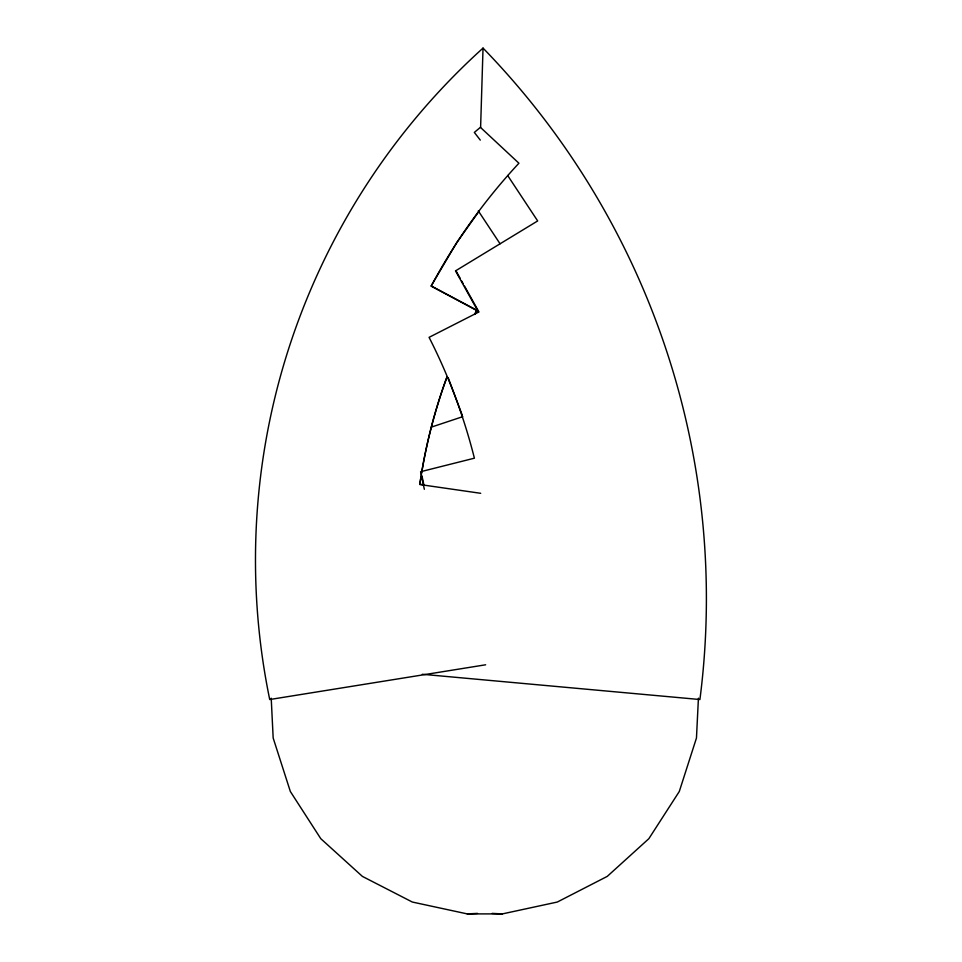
<?xml version="1.0" encoding="UTF-8"?>
<svg xmlns="http://www.w3.org/2000/svg" width="962" height="962" viewBox="0 0 962 962"><rect width="100%" height="100%" fill="white"/><g stroke="black" fill="none" stroke-linecap="round" stroke-linejoin="round"><path stroke-width="1.44" d="M422.318 674.278L699.915 699.53A789.994 789.994 0 0 0 483.032 48.1L480.603 127.525L518.915 163.227A582.539 582.539 0 0 0 431.18 286.171L476.815 310.522A530.832 530.832 0 0 0 474.735 314.454M698.424 698.184L696.464 738.022L679.292 791.486L648.857 838.684L607.25 876.394L557.299 902.043L502.404 913.9L467.231 913.9L412.337 902.043L362.385 876.394L320.779 838.684L290.344 791.486L273.172 738.022L271.212 698.184M479.232 211.003L456.818 242.424L431.168 285.894L476.803 310.209A530.856 530.856 0 0 0 474.723 314.141M480.615 127.176L474.338 132.419L480.291 140.115M431.481 427.08L462.782 416.654M485.642 664.79L269.721 699.53A689.754 689.754 0 0 1 483.032 48.1M467.231 913.9L477.489 913.395M492.147 913.395L502.404 913.9M424.266 484.86L419.817 484.223A530.856 530.856 0 0 1 420.923 476.887M480.699 493.302L419.841 484.535A530.832 530.832 0 0 1 447.102 376.827M507.659 175.493L537.674 220.935L455.507 270.887L478.523 312.157L429.076 337.349A575.396 575.396 0 0 1 474.398 458.189L420.61 471.717L424.338 489.297M478.306 210.87L500.06 243.795M455.892 270.647L460.221 278.391M461.652 280.964L463.095 283.549M464.538 286.135L478.932 311.941M448.16 377.657L462.265 415.259M421.981 476.01L423.857 484.8M421.645 472.498A530.856 530.856 0 0 1 446.572 377.91"/></g></svg>
